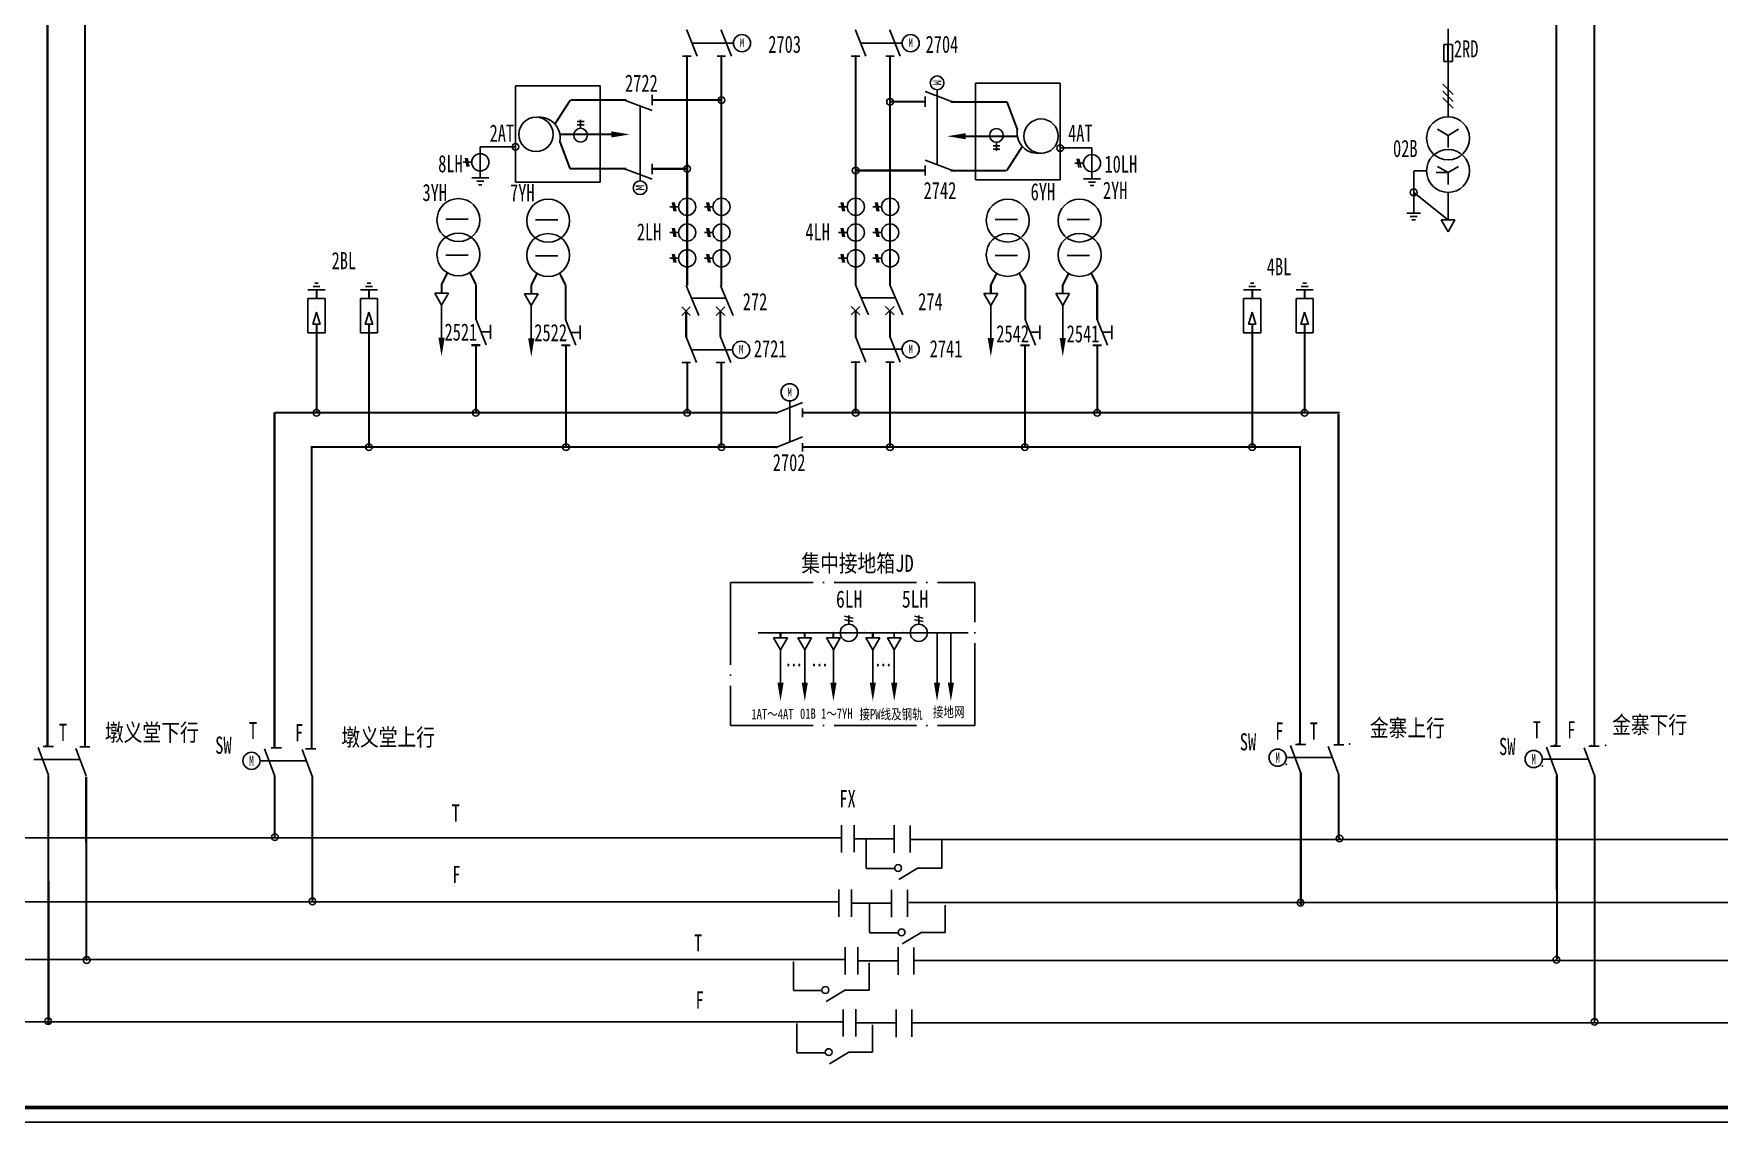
# Model space of a CAD drawing. Header units: millimetres. Extents: x 10667 to 23854, y -3427 to -2899.
# Drawn here: x 16216 to 16706.5, y -3426.8 to -3110.1 of the extents above; entities that cross this region are included whole.
import ezdxf
from ezdxf.enums import TextEntityAlignment as Align

# ---------------------------------------------------------------- set-up
doc = ezdxf.new("R2010")
doc.units = ezdxf.units.MM
doc.header["$LTSCALE"] = 10
doc.linetypes.add('ACAD_ISO04W100', pattern=[30, 24, -3, 0, -3])
doc.linetypes.add('DASHED', pattern=[11, 5, 0.5, 5, 0.5])
for name, color, linetype in [('3', 3, 'Continuous'), ('4', 1, 'Continuous'), ('BBLOCK', 2, 'DASHED'), ('BLOCK', 3, 'Continuous'), ('BOX', 7, 'Continuous'), ('DASHED', 6, 'Continuous'), ('DLINE', 1, 'Continuous'), ('LINE', 7, 'Continuous'), ('PLINE', 1, 'Continuous'), ('TEXT', 2, 'Continuous'), ('设    备', 3, 'Continuous'), ('设备编号', 2, 'Continuous'), ('连 接 线', 1, 'Continuous')]:
    doc.layers.add(name, color=color, linetype=linetype)
doc.styles.add('HZ', font='SimSun.ttf', dxfattribs={"width": 0.7})
doc.styles.add('ROMNAS', font='NSimSun.ttf', dxfattribs={"width": 0.7})

# ---------------------------------------------------------------- blocks, each defined once
blk = doc.blocks.new('$$POINT', base_point=(176.43, 371.44))
blk.add_point((176.43, 371.44))
blk = doc.blocks.new('$$DD', base_point=(181.79, 368.35))
at = {"layer": 'BLOCK', "color": 2}
blk.add_circle((181.79, 368.35), 0.971, dxfattribs=at)
at = {"xscale": 1.428571, "yscale": 1.428571, "zscale": 1.428571}
for rotation in [270, 180, 90]:
    blk.add_blockref('$$POINT', (181.79, 368.35), dxfattribs=dict(at, rotation=rotation))
blk.add_blockref('$$POINT', (181.79, 368.35), dxfattribs=at)
blk = doc.blocks.new('$$LHX')
for p, q in [((3.79, 1.25), (3.29, -1.25)), ((4.29, 1.25), (3.79, -1.25)), ((2.5, 0), (5, 0))]:
    blk.add_line(p, q)
blk.add_circle((0, 0), 2.5)
blk = doc.blocks.new('$ZOBYQX')
blk.add_circle((0, 0), 5)
blk.add_arc((-1, 1), 6, 350.5377, 99.4623)
for p in [(-1.99, 6.92), (0, -5)]:
    blk.add_point(p)
at = {"style": 'HZ', "width": 0.76}
blk.add_attdef('序号', (5.33, -2.35), '', height=4, dxfattribs=at)
at = {"style": 'HZ', "width": 0.76, "flags": 1}
for tag, p in [('符号', (5.21, -6.8)), ('名称', (5.21, -11.09)), ('型号', (5.21, -15.39)), ('规格', (5.21, -19.68)), ('单位', (5.21, -24.12)), ('数量', (5.46, -28.55))]:
    blk.add_attdef(tag, p, '', height=4, dxfattribs=at)
blk = doc.blocks.new('$BLQX')
for p, q in [((-2.5, -10), (-2.5, 0)), ((-2.5, 0), (2.5, 0)), ((2.5, 0), (2.5, -10)), ((0, -6), (-1.08, -2.46)), ((-1.07, -2.5), (1.08, -2.5)), ((0, -6), (1.08, -2.46)), ((2.5, -10), (-2.5, -10)), ((-2.5, -12.5), (2.5, -12.5)), ((-1, -13.5), (1, -13.5)), ((-0.5, -14.5), (0.5, -14.5))]:
    blk.add_line(p, q)
at = {"layer": 'DLINE', "const_width": 0.6}
for points in [[(0, -2.5), (0, 0)], [(0, -10), (0, -12.5)]]:
    blk.add_lwpolyline(points, dxfattribs=at)
at = {"style": 'HZ', "width": 0.76}
blk.add_attdef('序号', (3.86, -10.33), '', height=4, dxfattribs=at)
at = {"style": 'HZ', "width": 0.76, "flags": 1}
for tag, p in [('符号', (3.73, -14.77)), ('名称', (3.73, -19.07)), ('型号', (3.73, -23.36)), ('规格', (3.73, -27.66)), ('单位', (3.73, -32.1)), ('数量', (3.99, -36.53))]:
    blk.add_attdef(tag, p, '', height=4, dxfattribs=at)
blk = doc.blocks.new('$JT')
at = {"color": 3}
blk.add_lwpolyline([(0, 0, 1.8, 0, 0), (0, 5.41, 0, 0, 0)], format="xyseb", dxfattribs=at)
blk = doc.blocks.new('$55DGKXX')
for p, q in [((-2, -3.75), (-5, 3.75)), ((-3.5, 0), (6.5, 0)), ((8, -3.75), (5, 3.75)), ((8.5, 0), (6.5, 0)), ((-3.75, -3.75), (-6.25, -3.75)), ((6.25, -3.75), (3.75, -3.75))]:
    blk.add_line(p, q)
blk.add_circle((11, 0), 2.5)
for p in [(-5, 3.75), (5, 3.75), (-5, -3.75), (5, -3.75)]:
    blk.add_point(p)
at = {"style": 'HZ', "width": 0.76}
blk.add_attdef('序号', (-10.37, -3.77), '', height=4, dxfattribs=at)
at = {"style": 'HZ', "width": 0.76, "flags": 1}
for tag, p in [('符号', (-10.5, -8.21)), ('名称', (-10.5, -12.51)), ('型号', (-10.5, -16.8)), ('规格', (-10.5, -21.1)), ('单位', (-10.5, -25.54)), ('数量', (-10.24, -29.97))]:
    blk.add_attdef(tag, p, '', height=4, dxfattribs=at)
at = {"layer": 'TEXT', "style": 'HZ', "width": 0.76}
blk.add_text('M', height=2.5, dxfattribs=at).set_placement((10.37, -1.12))

msp = doc.modelspace()

# ---------------------------------------------------------------- linework, layer by layer
at = {"color": 7}
for p, q in [((16628.86, -3113.17), (16626.36, -3113.17)), ((16626.36, -3113.17), (16626.36, -3118.17)), ((16628.86, -3118.17), (16628.86, -3113.17)), ((16626.36, -3118.17), (16628.86, -3118.17)), ((16451.97, -3279.6), (16454.47, -3280.1)), ((16451.97, -3280.6), (16454.47, -3281.1)), ((16453.22, -3281.89), (16453.22, -3279.39)), ((16472.34, -3279.6), (16474.84, -3280.1)), ((16472.34, -3280.6), (16474.84, -3281.1)), ((16473.59, -3281.89), (16473.59, -3279.39))]:
    msp.add_line(p, q, dxfattribs=at)
at = {"color": 3}
for p, q in [((16478.91, -3148.17), (16478.91, -3126.36)), ((16392.49, -3131.07), (16392.49, -3152.88))]:
    msp.add_line(p, q, dxfattribs=at)
for p, q in [((16376.2, -3135.59), (16374.2, -3135.59)), ((16374.2, -3136.59), (16376.2, -3136.59)), ((16375.14, -3137.65), (16375.14, -3135.13)), ((16497.19, -3142.65), (16495.19, -3142.65)), ((16495.19, -3143.65), (16497.19, -3143.65)), ((16496.25, -3141.6), (16496.25, -3144.12)), ((16343.49, -3152), (16348.49, -3152)), ((16344.99, -3153), (16346.99, -3153)), ((16526.49, -3152.24), (16521.49, -3152.24)), ((16524.99, -3153.24), (16522.99, -3153.24)), ((16345.49, -3154), (16346.49, -3154)), ((16524.49, -3154.24), (16523.49, -3154.24)), ((16455.18, -3183.14), (16458.93, -3191.89)), ((16465.18, -3183.14), (16468.93, -3191.89)), ((16405.86, -3183.29), (16409.61, -3192.04)), ((16415.86, -3183.29), (16419.61, -3192.04)), ((16344.72, -3193.06), (16347.72, -3200.56)), ((16407.11, -3192.04), (16404.61, -3189.54)), ((16404.61, -3192.04), (16407.11, -3189.54)), ((16414.61, -3192.04), (16417.11, -3189.54)), ((16417.11, -3192.04), (16414.61, -3189.54)), ((16456.43, -3191.89), (16453.93, -3189.39)), ((16453.93, -3191.89), (16456.43, -3189.39)), ((16463.93, -3191.89), (16466.43, -3189.39)), ((16466.43, -3191.89), (16463.93, -3189.39)), ((16346.22, -3196.81), (16348.97, -3196.81)), ((16348.97, -3194.81), (16348.97, -3198.81)), ((16370.83, -3193.23), (16373.83, -3200.73)), ((16372.33, -3196.98), (16375.09, -3196.98)), ((16375.09, -3194.98), (16375.09, -3198.98)), ((16504.56, -3193.19), (16507.56, -3200.69)), ((16506.06, -3196.94), (16508.82, -3196.94)), ((16508.82, -3194.94), (16508.82, -3198.94)), ((16525.49, -3193.19), (16528.49, -3200.69)), ((16526.99, -3196.94), (16529.75, -3196.94)), ((16529.75, -3194.94), (16529.75, -3198.94)), ((16343.46, -3200.77), (16345.96, -3200.77)), ((16345.97, -3200.56), (16343.47, -3200.56)), ((16372.08, -3200.73), (16369.58, -3200.73)), ((16369.69, -3200.77), (16372.19, -3200.77)), ((16503.22, -3200.77), (16505.72, -3200.77)), ((16505.81, -3200.69), (16503.31, -3200.69)), ((16526.74, -3200.69), (16524.24, -3200.69)), ((16524.26, -3200.77), (16526.76, -3200.77))]:
    msp.add_line(p, q)
at = {"color": 1, "const_width": 0.6}
for points in [[(16367.66, -3136.41), (16372.19, -3129.38)], [(16502.26, -3137.89), (16499.26, -3129.89)], [(16384.12, -3139.36), (16368.96, -3139.36)], [(16369.13, -3141.36), (16372.13, -3149.36)], [(16487.28, -3139.89), (16502.44, -3139.89)], [(16503.73, -3142.84), (16499.21, -3149.86)]]:
    msp.add_lwpolyline(points, dxfattribs=at)
at = {"color": 7}
for points in [[(16384.12, -3139.36, 1.8, 0, 0), (16389.53, -3139.36, 0, 0, 0)], [(16487.28, -3139.89, 1.8, 0, 0), (16481.87, -3139.89, 0, 0, 0)], [(16433.36, -3298.86, 1.8, 0, 0), (16433.36, -3304.27, 0, 0, 0)], [(16440.42, -3298.86, 1.8, 0, 0), (16440.42, -3304.27, 0, 0, 0)], [(16448.75, -3298.86, 1.8, 0, 0), (16448.75, -3304.27, 0, 0, 0)], [(16460.22, -3298.86, 1.8, 0, 0), (16460.22, -3304.27, 0, 0, 0)], [(16466.45, -3298.86, 1.8, 0, 0), (16466.45, -3304.27, 0, 0, 0)], [(16478.9, -3298.86, 1.8, 0, 0), (16478.9, -3304.27, 0, 0, 0)], [(16482.94, -3298.86, 1.8, 0, 0), (16482.94, -3304.27, 0, 0, 0)]]:
    msp.add_lwpolyline(points, format="xyseb", dxfattribs=at)
at = {"color": 7, "const_width": 0.5}
msp.add_lwpolyline([(16448.72, -3284.39), (16457.72, -3284.39)], dxfattribs=at)
for centre in [(16375.2, -3139.59), (16496.19, -3139.65)]:
    msp.add_circle(centre, 2)
at = {"color": 7}
for centre, radius in [((16627.61, -3140.49), 6.25), ((16453.22, -3284.39), 2.5), ((16473.59, -3284.39), 2.5)]:
    msp.add_circle(centre, radius, dxfattribs=at)
at = {"color": 4}
for p in [(16387.99, -3129.38), (16395.99, -3129.38), (16475.41, -3129.86), (16483.41, -3129.86), (16387.99, -3149.38), (16395.99, -3149.38), (16475.41, -3149.86), (16483.41, -3149.86)]:
    msp.add_point(p, dxfattribs=at)
for p in [(16406.21, -3163.4), (16416.21, -3163.4), (16455.24, -3163.37), (16465.24, -3163.37), (16406.21, -3170.9), (16416.21, -3170.9), (16455.24, -3170.87), (16465.24, -3170.87), (16344.72, -3193.06), (16370.83, -3193.23), (16504.56, -3193.19), (16525.49, -3193.19), (16525.51, -3193.27), (16344.71, -3200.77), (16344.72, -3200.56), (16370.83, -3200.73), (16370.94, -3200.77), (16504.47, -3200.77), (16504.56, -3200.69), (16525.49, -3200.69), (16525.51, -3200.77)]:
    msp.add_point(p)
at = {"color": 7}
for p in [(16448.72, -3284.39), (16457.72, -3284.39), (16469.09, -3284.39)]:
    msp.add_point(p, dxfattribs=at)
at = {"layer": '4', "color": 3}
for p, q in [((16451.1, -3340.38), (16451.1, -3348.3)), ((16454.76, -3340.35), (16454.76, -3348.27)), ((16454.76, -3344.3), (16466.23, -3344.3)), ((16458.28, -3344.51), (16458.28, -3352.91)), ((16466.47, -3340.41), (16466.47, -3348.42)), ((16471.08, -3340.43), (16471.08, -3348.35)), ((16480.28, -3344.87), (16480.28, -3352.86)), ((16458.28, -3353), (16466.57, -3353)), ((16473.46, -3352.79), (16467.77, -3356.21)), ((16473.43, -3352.87), (16480.27, -3352.87)), ((16450.32, -3359.12), (16450.32, -3367.04)), ((16453.98, -3359.09), (16453.98, -3367.01)), ((16465.69, -3359.15), (16465.69, -3367.16)), ((16470.3, -3359.17), (16470.3, -3367.09)), ((16453.98, -3363.04), (16465.46, -3363.04)), ((16459.28, -3363.25), (16459.28, -3371.65)), ((16481.28, -3363.61), (16481.28, -3371.6)), ((16459.28, -3371.74), (16467.57, -3371.74)), ((16474.46, -3371.53), (16468.76, -3374.95)), ((16474.43, -3371.61), (16481.27, -3371.61)), ((16452.19, -3375.9), (16452.19, -3383.82)), ((16455.85, -3375.87), (16455.85, -3383.79)), ((16467.56, -3375.92), (16467.56, -3383.94)), ((16472.17, -3375.95), (16472.17, -3383.87)), ((16437.12, -3380.03), (16437.12, -3388.43)), ((16455.85, -3379.82), (16467.33, -3379.82)), ((16459.12, -3380.39), (16459.12, -3388.38)), ((16437.12, -3388.52), (16445.41, -3388.52)), ((16452.31, -3388.31), (16446.61, -3391.73)), ((16452.28, -3388.39), (16459.11, -3388.39)), ((16451.63, -3393.99), (16451.63, -3401.91)), ((16455.29, -3393.96), (16455.29, -3401.88)), ((16467, -3394.01), (16467, -3402.02)), ((16471.61, -3394.04), (16471.61, -3401.96)), ((16438.09, -3398.12), (16438.09, -3406.52)), ((16455.29, -3397.9), (16466.76, -3397.9)), ((16460.09, -3398.47), (16460.09, -3406.47)), ((16438.09, -3406.6), (16446.38, -3406.6)), ((16453.27, -3406.4), (16447.57, -3409.81)), ((16453.24, -3406.47), (16460.08, -3406.47))]:
    msp.add_line(p, q, dxfattribs=at)
at = {"layer": '4', "color": 5}
for p, q in [((16470.95, -3344.51), (16783.01, -3344.51)), ((16470.71, -3362.89), (16781.61, -3362.89)), ((16472.25, -3379.75), (16783.59, -3379.75)), ((16471.64, -3397.9), (16778.81, -3397.9))]:
    msp.add_line(p, q, dxfattribs=at)
at = {"layer": '4', "color": 2}
msp.add_lwpolyline([(10666.54, -2898.77), (23853.86, -2898.77), (23853.86, -3426.84), (10666.54, -3426.84)], close=True, dxfattribs=at)
at = {"layer": 'BBLOCK', "linetype": 'Continuous'}
for p, q in [((16417.47, -3187.04), (16407.47, -3187.04)), ((16466.78, -3186.89), (16456.78, -3186.89))]:
    msp.add_line(p, q, dxfattribs=at)
at = {"layer": 'BLOCK', "linetype": 'DASHED'}
for p, q in [((16356.23, -3125.24), (16356.23, -3153.29)), ((16380.9, -3125.24), (16356.23, -3125.24)), ((16380.9, -3125.24), (16380.9, -3153.29)), ((16490.08, -3124.48), (16514.74, -3124.48)), ((16490.08, -3124.48), (16490.08, -3152.53)), ((16514.74, -3124.48), (16514.74, -3152.53)), ((16380.9, -3153.29), (16356.23, -3153.29)), ((16490.08, -3152.53), (16514.74, -3152.53))]:
    msp.add_line(p, q, dxfattribs=at)
at = {"layer": 'BLOCK'}
for p, q in [((16395.99, -3130.88), (16395.99, -3127.88)), ((16475.41, -3126.86), (16483.41, -3129.86)), ((16475.41, -3128.36), (16475.41, -3131.36)), ((16395.99, -3132.38), (16387.99, -3129.38)), ((16395.99, -3150.88), (16395.99, -3147.88)), ((16475.41, -3146.86), (16483.41, -3149.86)), ((16475.41, -3148.36), (16475.41, -3151.36)), ((16395.99, -3152.38), (16387.99, -3149.38)), ((16342.47, -3164), (16335.97, -3164)), ((16368.59, -3164.17), (16362.09, -3164.17)), ((16502.32, -3164.13), (16495.82, -3164.13)), ((16523.24, -3164.13), (16516.74, -3164.13)), ((16342.47, -3174.5), (16335.97, -3174.5)), ((16368.59, -3174.67), (16362.09, -3174.67)), ((16502.32, -3174.63), (16495.82, -3174.63)), ((16523.24, -3174.63), (16516.74, -3174.63)), ((16439.77, -3217.41), (16432.27, -3220.41)), ((16436.02, -3216.91), (16436.02, -3218.91)), ((16436.02, -3228.91), (16436.02, -3218.91)), ((16439.77, -3219.16), (16439.77, -3221.66)), ((16439.77, -3227.41), (16432.27, -3230.41)), ((16439.77, -3229.16), (16439.77, -3231.66))]:
    msp.add_line(p, q, dxfattribs=at)
at = {"layer": 'BLOCK', "color": 7}
for p, q in [((16626.11, -3124.74), (16629.11, -3127.74)), ((16626.11, -3126.74), (16629.11, -3129.74)), ((16626.11, -3128.74), (16629.11, -3131.74)), ((16619.61, -3162.24), (16615.61, -3162.24)), ((16616.61, -3163.24), (16618.61, -3163.24)), ((16617.11, -3164.24), (16618.11, -3164.24)), ((16625.61, -3164.24), (16629.61, -3164.24)), ((16627.61, -3167.7), (16625.61, -3164.24)), ((16629.61, -3164.24), (16627.61, -3167.7)), ((16435.36, -3285.89), (16431.36, -3285.89)), ((16431.36, -3285.89), (16433.36, -3289.36)), ((16433.36, -3289.36), (16435.36, -3285.89)), ((16442.42, -3285.89), (16438.42, -3285.89)), ((16438.42, -3285.89), (16440.42, -3289.36)), ((16440.42, -3289.36), (16442.42, -3285.89)), ((16446.75, -3285.89), (16448.75, -3289.36)), ((16450.75, -3285.89), (16446.75, -3285.89)), ((16448.75, -3289.36), (16450.75, -3285.89)), ((16462.22, -3285.89), (16458.22, -3285.89)), ((16458.22, -3285.89), (16460.22, -3289.36)), ((16460.22, -3289.36), (16462.22, -3285.89)), ((16468.45, -3285.89), (16464.45, -3285.89)), ((16464.45, -3285.89), (16466.45, -3289.36)), ((16466.45, -3289.36), (16468.45, -3285.89))]:
    msp.add_line(p, q, dxfattribs=at)
at = {"layer": 'BLOCK', "color": 5}
for p, q in [((16348.17, -3142.98), (16345.99, -3142.98)), ((16345.99, -3142.98), (16345.99, -3152)), ((16356.23, -3142.98), (16348.17, -3142.98)), ((16514.74, -3143.22), (16521.81, -3143.22)), ((16521.81, -3143.22), (16523.99, -3143.22)), ((16523.99, -3143.22), (16523.99, -3152.24))]:
    msp.add_line(p, q, dxfattribs=at)
at = {"layer": 'BLOCK'}
for centre, radius in [((16478.91, -3124.36), 2), ((16392.49, -3154.88), 2), ((16339.62, -3164.3), 6.25), ((16365.74, -3164.47), 6.25), ((16499.47, -3164.43), 6.25), ((16520.4, -3164.42), 6.25), ((16339.62, -3174.3), 6.25), ((16365.74, -3174.47), 6.25), ((16499.47, -3174.43), 6.25), ((16520.4, -3174.42), 6.25), ((16436.02, -3214.41), 2.5)]:
    msp.add_circle(centre, radius, dxfattribs=at)
at = {"layer": 'BLOCK', "color": 7}
for centre, radius in [((16627.61, -3149.99), 6.25), ((16617.61, -3156.24), 1)]:
    msp.add_circle(centre, radius, dxfattribs=at)
at = {"layer": 'BLOCK', "color": 3}
for centre in [(16467.58, -3352.82), (16468.57, -3371.56), (16446.42, -3388.34), (16447.38, -3406.42)]:
    msp.add_circle(centre, 1, dxfattribs=at)
at = {"layer": 'BLOCK'}
for p in [(16432.27, -3220.41), (16439.77, -3220.41), (16432.27, -3230.41), (16439.77, -3230.41)]:
    msp.add_point(p, dxfattribs=at)
at = {"layer": 'BOX', "const_width": 1.05}
msp.add_lwpolyline([(10677.66, -2905.48), (23845.41, -2905.48), (23845.41, -3422.56), (10677.66, -3422.56)], close=True, dxfattribs=at)
at = {"layer": 'DASHED', "color": 7, "linetype": 'DASHED', "ltscale": 0.5, "const_width": 0.5}
for points in [[(16433.36, -3289.36), (16433.36, -3299.36)], [(16440.42, -3289.36), (16440.42, -3299.36)], [(16448.75, -3289.36), (16448.75, -3299.36)]]:
    msp.add_lwpolyline(points, dxfattribs=at)
at = {"layer": 'DLINE', "const_width": 0.6}
for points in [[(16220.05, -3317.48), (16220.05, -2989.86)], [(16670.15, -2989.95), (16670.15, -3317.47)], [(16230.96, -3317.53), (16230.96, -2999.85)], [(16659.11, -3203.14), (16659.11, -3000.97)], [(16406.17, -3116.62), (16406.2, -3183.42)], [(16416.17, -3116.62), (16416.17, -3183.48)], [(16455.22, -3116.62), (16455.22, -3183.42)], [(16465.22, -3116.62), (16465.22, -3183.42)], [(16376.33, -3129.36), (16372.29, -3129.36)], [(16388.53, -3129.36), (16375.63, -3129.36)], [(16395.99, -3129.38), (16416.17, -3129.38)], [(16475.41, -3129.86), (16465.22, -3129.86)], [(16482.86, -3129.89), (16499.26, -3129.89)], [(16495.06, -3129.89), (16499.1, -3129.89)], [(16388.53, -3149.36), (16372.13, -3149.36)], [(16376.33, -3149.36), (16372.29, -3149.36)], [(16395.99, -3149.38), (16406.17, -3149.38)], [(16475.41, -3149.86), (16455.22, -3149.86)], [(16482.86, -3149.89), (16495.76, -3149.89)], [(16495.06, -3149.89), (16499.1, -3149.89)], [(16344.72, -3183.06), (16344.72, -3193.06)], [(16370.83, -3183.23), (16370.83, -3193.23)], [(16504.56, -3183.19), (16504.56, -3193.19)], [(16525.49, -3183.19), (16525.49, -3193.19)], [(16405.9, -3190.76), (16405.9, -3198.28)], [(16415.87, -3190.79), (16415.86, -3198.2)], [(16455.21, -3190.6), (16455.21, -3198.13)], [(16465.18, -3190.63), (16465.18, -3198.04)], [(16298.35, -3197.11), (16298.35, -3220.35)], [(16313.6, -3197.11), (16313.6, -3230.35)], [(16570.62, -3197.11), (16570.62, -3230.35)], [(16585.87, -3197.11), (16585.87, -3220.35)], [(16344.71, -3200.77), (16344.71, -3220.35)], [(16370.94, -3200.77), (16370.94, -3230.35)], [(16504.47, -3200.77), (16504.47, -3230.35)], [(16525.51, -3200.77), (16525.51, -3220.35)], [(16659.11, -3317.14), (16659.11, -3203.14)], [(16406.21, -3205.8), (16406.21, -3220.35)], [(16416.17, -3205.8), (16416.17, -3230.35)], [(16455.22, -3205.78), (16455.22, -3220.35)], [(16465.22, -3205.78), (16465.22, -3230.35)], [(16286.11, -3220.21), (16286.11, -3317.79)], [(16286.21, -3220.35), (16406.21, -3220.35)], [(16432.24, -3220.35), (16406.17, -3220.35)], [(16534.17, -3220.35), (16439.74, -3220.35)], [(16596.07, -3220.35), (16534.17, -3220.35)], [(16595.72, -3220.69), (16595.72, -3316.93)], [(16296.61, -3230.35), (16388.14, -3230.35)], [(16296.95, -3318.08), (16296.95, -3230.53)], [(16388.14, -3230.35), (16432.24, -3230.35)], [(16584.83, -3230.35), (16439.74, -3230.35)], [(16584.54, -3316.96), (16584.54, -3230.02)], [(16584.54, -3235.54), (16584.54, -3235.54)]]:
    msp.add_lwpolyline(points, dxfattribs=at)
at = {"layer": 'LINE', "color": 7, "linetype": 'ACAD_ISO04W100', "ltscale": 0.1}
for p, q in [((16418.85, -3269.71), (16418.85, -3311.4)), ((16418.85, -3269.71), (16489.93, -3269.71)), ((16489.93, -3311.4), (16489.93, -3269.71)), ((16418.85, -3311.4), (16489.93, -3311.4))]:
    msp.add_line(p, q, dxfattribs=at)
at = {"layer": 'PLINE', "color": 7}
msp.add_line((16466.45, -3284.39), (16466.45, -3285.89), dxfattribs=at)
at = {"layer": 'PLINE'}
for p, q in [((16135.85, -3344.03), (16450.94, -3344.03)), ((16140.3, -3362.64), (16450.33, -3362.64)), ((16172.2, -3379.47), (16451.98, -3379.47)), ((16138.46, -3397.59), (16451.64, -3397.59))]:
    msp.add_line(p, q, dxfattribs=at)
at = {"layer": 'PLINE', "color": 7}
for points, const_width in [([(16627.61, -3108.6), (16627.61, -3134.24)], 0.5), ([(16627.61, -3113.17), (16627.61, -3118.17)], 0.6), ([(16621.36, -3149.99), (16617.61, -3149.99)], 0.5), ([(16617.61, -3149.99), (16617.61, -3156.24)], 0.5), ([(16617.61, -3156.24), (16627.61, -3164.24)], 0.5), ([(16617.61, -3156.24), (16617.61, -3162.24)], 0.5), ([(16627.61, -3156.24), (16627.61, -3164.24)], 0.5), ([(16426.77, -3284.39), (16488.04, -3284.39)], 0.5), ([(16433.36, -3284.39), (16433.36, -3285.89)], 0.6), ([(16440.42, -3284.39), (16440.42, -3285.89)], 0.6), ([(16448.75, -3284.39), (16448.75, -3285.89)], 0.6), ([(16460.22, -3284.39), (16460.22, -3285.89)], 0.6), ([(16478.9, -3284.25), (16478.9, -3298.86)], 0.5), ([(16482.94, -3284.25), (16482.94, -3298.86)], 0.5), ([(16460.22, -3289.36), (16460.22, -3299.36)], 0.5), ([(16466.45, -3289.36), (16466.45, -3299.36)], 0.5)]:
    msp.add_lwpolyline(points, dxfattribs=dict(at, const_width=const_width))
at = {"layer": 'PLINE', "const_width": 0.6}
for points in [[(16584.76, -3325.08), (16584.77, -3363.65)], [(16595.74, -3325.44), (16595.76, -3344.21)], [(16220.33, -3325.87), (16220.35, -3398.09)], [(16231.31, -3326.23), (16231.33, -3379.75)], [(16286.16, -3326.02), (16286.18, -3344.12)], [(16297.15, -3326.38), (16297.16, -3362.32)], [(16659.26, -3325.98), (16659.27, -3379.41)], [(16670.24, -3325.86), (16670.26, -3397.33)]]:
    msp.add_lwpolyline(points, dxfattribs=at)
at = {"layer": 'PLINE', "color": 7}
for p in [(16627.61, -3113.17), (16627.61, -3118.17)]:
    msp.add_point(p, dxfattribs=at)
at = {"layer": '设    备', "color": 7}
for p, q in [((16624.58, -3137.88), (16627.61, -3139.63)), ((16630.65, -3137.88), (16627.61, -3139.63)), ((16627.61, -3143.13), (16627.61, -3139.63)), ((16624.58, -3148.71), (16627.61, -3150.46)), ((16630.65, -3148.71), (16627.61, -3150.46)), ((16624.11, -3150.46), (16627.61, -3150.46)), ((16627.61, -3153.96), (16627.61, -3150.46))]:
    msp.add_line(p, q, dxfattribs=at)
at = {"layer": '设    备'}
for p, q in [((16217.31, -3317.79), (16220.31, -3325.79)), ((16218.76, -3317.51), (16221.76, -3317.51)), ((16228.28, -3318.04), (16231.28, -3326.04)), ((16229.42, -3317.55), (16232.42, -3317.55)), ((16283.18, -3318.14), (16286.18, -3326.14)), ((16285.16, -3317.86), (16288.16, -3317.86)), ((16294.15, -3318.39), (16297.15, -3326.39)), ((16295.17, -3318.13), (16298.17, -3318.13)), ((16581.78, -3317.21), (16584.78, -3325.21)), ((16583.25, -3316.93), (16586.25, -3316.93)), ((16592.74, -3317.45), (16595.74, -3325.45)), ((16594.32, -3316.97), (16597.32, -3316.97)), ((16656.28, -3317.63), (16659.4, -3326.02)), ((16657.37, -3317.35), (16660.37, -3317.35)), ((16667.24, -3317.87), (16670.24, -3325.87)), ((16668.54, -3317.38), (16671.54, -3317.38))]:
    msp.add_line(p, q, dxfattribs=at)
at = {"layer": '设    备', "color": 3}
for p, q in [((16229.35, -3321.29), (16216.04, -3321.29)), ((16295.22, -3321.64), (16281.92, -3321.64)), ((16593.81, -3320.71), (16580.51, -3320.71)), ((16668.31, -3321.13), (16655.01, -3321.13))]:
    msp.add_line(p, q, dxfattribs=at)
at = {"layer": '设    备'}
for centre in [(16279.42, -3321.64), (16578.01, -3320.71), (16652.51, -3321.13)]:
    msp.add_circle(centre, 2.5, dxfattribs=at)
for p in [(16219.54, -3317.31), (16584.01, -3316.72), (16599.01, -3316.72), (16658.51, -3317.14), (16669.44, -3317.25), (16673.51, -3317.14)]:
    msp.add_point(p, dxfattribs=at)
at = {"layer": '设    备', "color": 4}
for p in [(16580.52, -3322.7), (16655.02, -3323.12)]:
    msp.add_point(p, dxfattribs=at)
at = {"layer": '连 接 线', "color": 3}
for p, q in [((16332.72, -3185.56), (16336.72, -3185.56)), ((16334.72, -3189.02), (16332.72, -3185.56)), ((16336.72, -3185.56), (16334.72, -3189.02)), ((16358.83, -3185.73), (16362.83, -3185.73)), ((16360.83, -3189.19), (16358.83, -3185.73)), ((16362.83, -3185.73), (16360.83, -3189.19)), ((16492.56, -3185.69), (16496.56, -3185.69)), ((16494.56, -3189.15), (16492.56, -3185.69)), ((16496.56, -3185.69), (16494.56, -3189.15)), ((16513.49, -3185.69), (16517.49, -3185.69)), ((16515.49, -3189.15), (16513.49, -3185.69)), ((16517.49, -3185.69), (16515.49, -3189.15))]:
    msp.add_line(p, q, dxfattribs=at)
at = {"layer": '连 接 线', "color": 3, "const_width": 0.6}
for points in [[(16334.72, -3183.06), (16336.43, -3179.62)], [(16344.72, -3183.06), (16342.98, -3179.59)], [(16360.83, -3183.23), (16362.55, -3179.79)], [(16370.83, -3183.23), (16369.1, -3179.76)], [(16494.56, -3183.19), (16496.28, -3179.75)], [(16504.56, -3183.19), (16502.83, -3179.72)], [(16515.49, -3183.19), (16517.21, -3179.75)], [(16525.49, -3183.19), (16523.75, -3179.72)]]:
    msp.add_lwpolyline(points, dxfattribs=at)
at = {"layer": '连 接 线', "const_width": 0.6}
for points in [[(16334.72, -3183.06), (16334.72, -3185.56)], [(16360.83, -3183.23), (16360.83, -3185.73)], [(16494.56, -3183.19), (16494.56, -3185.69)], [(16515.49, -3183.19), (16515.49, -3185.69)]]:
    msp.add_lwpolyline(points, dxfattribs=at)
at = {"layer": '连 接 线', "color": 6, "linetype": 'DASHED', "ltscale": 0.5, "const_width": 0.5}
for points in [[(16334.72, -3189.02), (16334.72, -3199.02)], [(16360.83, -3189.19), (16360.83, -3199.19)], [(16494.56, -3189.15), (16494.56, -3199.15)], [(16515.49, -3189.15), (16515.49, -3199.15)]]:
    msp.add_lwpolyline(points, dxfattribs=at)
at = {"layer": '连 接 线', "color": 3}
for p in [(16334.72, -3183.06), (16360.83, -3183.23), (16494.56, -3183.19), (16515.49, -3183.19)]:
    msp.add_point(p, dxfattribs=at)

# ---------------------------------------------------------------- block references
at = {"layer": 'BLOCK'}
for name, p in [('$55DGKXX', (16411.13, -3112.8)), ('$55DGKXX', (16460.21, -3112.8)), ('$55DGKXX', (16410.9, -3202.03)), ('$55DGKXX', (16460.21, -3201.88)), ('$$DD', (16344.71, -3220.35)), ('$$DD', (16525.51, -3220.35)), ('$$DD', (16370.94, -3230.35)), ('$$DD', (16504.47, -3230.35))]:
    msp.add_blockref(name, p, dxfattribs=at)
for name, p, rotation in [('$$DD', (16416.17, -3129.38), 270.0000014469962), ('$$DD', (16465.22, -3129.86), 90.00000144699628), ('$$DD', (16356.23, -3142.98), 270.0000014469962), ('$$DD', (16514.76, -3143.38), 270.0000014469962), ('$$DD', (16406.17, -3149.38), 270.0000014469962), ('$$DD', (16455.22, -3149.86), 90.00000144699628), ('$BLQX', (16570.62, -3197.11), 180), ('$BLQX', (16585.87, -3197.11), 180), ('$$DD', (16298.35, -3220.35), 180), ('$$DD', (16406.21, -3220.35), 180), ('$$DD', (16455.22, -3220.35), 180), ('$$DD', (16313.6, -3230.35), 180), ('$$DD', (16416.17, -3230.35), 180), ('$$DD', (16465.22, -3230.35), 180)]:
    msp.add_blockref(name, p, dxfattribs=dict(at, rotation=rotation))
at = {"layer": 'BLOCK', "xscale": -1}
for name, p, rotation in [('$ZOBYQX', (16362.21, -3139.37), 270.0000014469962), ('$ZOBYQX', (16509.18, -3139.87), 90.00000144699628), ('$BLQX', (16298.35, -3197.11), 180), ('$BLQX', (16313.6, -3197.11), 180), ('$$DD', (16585.87, -3220.35), 180), ('$$DD', (16570.62, -3230.35), 180), ('$$DD', (16286.24, -3343.84), 359.9999985530559), ('$$DD', (16297.13, -3362.54), 359.9999985530559), ('$$DD', (16231.46, -3379.61), 359.9999985530559), ('$$DD', (16220.27, -3397.39), 359.9999985530559)]:
    msp.add_blockref(name, p, dxfattribs=dict(at, rotation=rotation))
for p in [(16345.99, -3147.48), (16523.99, -3147.72), (16406.19, -3160.42), (16416.19, -3160.42), (16455.25, -3160.42), (16465.25, -3160.42), (16406.19, -3167.92), (16416.19, -3167.92), (16455.25, -3167.92), (16465.25, -3167.92), (16406.19, -3175.42), (16416.19, -3175.42), (16455.25, -3175.42), (16465.25, -3175.42)]:
    msp.add_blockref('$$LHX', p, dxfattribs=at)
at = {"layer": 'BLOCK', "color": 5, "xscale": -1, "rotation": 359.9999985530559}
for p in [(16596.05, -3344.25), (16584.68, -3362.93), (16659.13, -3379.53), (16670.21, -3397.58)]:
    msp.add_blockref('$$DD', p, dxfattribs=at)
at = {"layer": '连 接 线', "color": 3, "rotation": 180}
for p in [(16334.72, -3198.52), (16360.83, -3198.69), (16494.56, -3198.65), (16515.49, -3198.65)]:
    msp.add_blockref('$JT', p, dxfattribs=at)

# ---------------------------------------------------------------- texts
at = {"layer": '3', "linetype": 'DASHED', "style": 'ROMNAS', "width": 0.8}
msp.add_text('集中接地箱JD', height=5, dxfattribs=at).set_placement((16455.77, -3266.66), align=Align.CENTER)
for s, p in [('墩义堂下行', (16236.77, -3315.88)), ('金寨上行', (16604.84, -3314.57)), ('金寨下行', (16675.35, -3313.65)), ('墩义堂上行', (16305.53, -3317.28))]:
    msp.add_text(s, height=5, dxfattribs=at).set_placement(p)
at = {"layer": 'BLOCK'}
for rotation, p in [(270, (16478.91, -3124.36)), (90, (16392.49, -3154.88))]:
    msp.add_text('M', height=2.5, rotation=rotation, dxfattribs=at).set_placement(p, align=Align.MIDDLE)
at = {"layer": 'BLOCK', "style": 'HZ', "width": 0.76}
msp.add_text('M', height=2.5, dxfattribs=at).set_placement((16435.38, -3215.62))
at = {"layer": 'TEXT', "color": 7, "style": 'HZ', "width": 0.75}
for s, p in [('6LH', (16449.51, -3277.07)), ('5LH', (16468.68, -3277.07))]:
    msp.add_text(s, height=5, dxfattribs=at).set_placement(p)
at = {"layer": 'TEXT', "color": 7, "style": 'HZ'}
for s, height, width, p in [('…', 5, 0.7, (16437.23, -3296.36)), ('…', 5, 0.7, (16444.69, -3296.36)), ('…', 5, 0.7, (16463.27, -3296.36)), ('接地网', 3, 0.75, (16482.29, -3308.94)), ('1AT～4AT', 3, 0.75, (16431.01, -3309.55)), ('01B', 3, 0.75, (16441.33, -3309.42)), ('1～7YH', 3, 0.75, (16449.72, -3309.42)), ('接PW线及钢轨', 3, 0.75, (16465.53, -3309.58))]:
    msp.add_text(s, height=height, dxfattribs=dict(at, width=width)).set_placement(p, align=Align.CENTER)
at = {"layer": '设    备', "style": 'HZ', "width": 0.62}
for p in [(16279.42, -3321.64), (16578.01, -3320.71), (16652.51, -3321.13)]:
    msp.add_text('M', height=3, dxfattribs=at).set_placement(p, align=Align.MIDDLE)
at = {"layer": '设备编号', "color": 6, "style": 'HZ', "width": 0.7}
for s, p in [('2703', (16434.56, -3113.17)), ('2704', (16480.34, -3113.17)), ('2722', (16392.87, -3124.44)), ('2AT', (16352.27, -3138.98)), ('4AT', (16520.59, -3138.98)), ('8LH', (16337.32, -3147.92)), ('10LH', (16532.39, -3148.03)), ('3YH', (16332.74, -3156.3)), ('7YH', (16358.23, -3156.3)), ('2742', (16479.75, -3155.68)), ('6YH', (16509.71, -3156.08)), ('2YH', (16530.74, -3155.61)), ('2LH', (16395.11, -3167.73)), ('4LH', (16444.16, -3167.73)), ('2BL', (16306.29, -3176.09)), ('4BL', (16578.42, -3177.83)), ('272', (16425.94, -3188.01)), ('274', (16476.98, -3188.01)), ('2521', (16340.35, -3196.91)), ('2522', (16366.47, -3197.08)), ('2542', (16500.9, -3197.4)), ('2541', (16521.38, -3197.4)), ('2721', (16430.34, -3201.72)), ('2741', (16481.53, -3201.72)), ('2702', (16435.86, -3234.89)), ('T', (16279.85, -3312.84)), ('F', (16578.51, -3312.99)), ('T', (16588.55, -3312.99)), ('T', (16653.44, -3312.64)), ('F', (16663.47, -3312.64)), ('T', (16224.56, -3313.34)), ('F', (16293.3, -3313.47))]:
    msp.add_text(s, height=5, dxfattribs=at).set_placement(p, align=Align.MIDDLE)
for s, p in [('2RD', (16629.3, -3116.95)), ('02B', (16611.59, -3145.95)), ('SW', (16268.86, -3319.58)), ('SW', (16567, -3318.63)), ('SW', (16642.45, -3319.96)), ('FX', (16450.48, -3335.18)), ('T', (16337.67, -3339.31)), ('F', (16337.86, -3357.24)), ('T', (16408.21, -3377.13)), ('F', (16408.66, -3393.75))]:
    msp.add_text(s, height=5, dxfattribs=at).set_placement(p)

doc.saveas('drawing.dxf')
